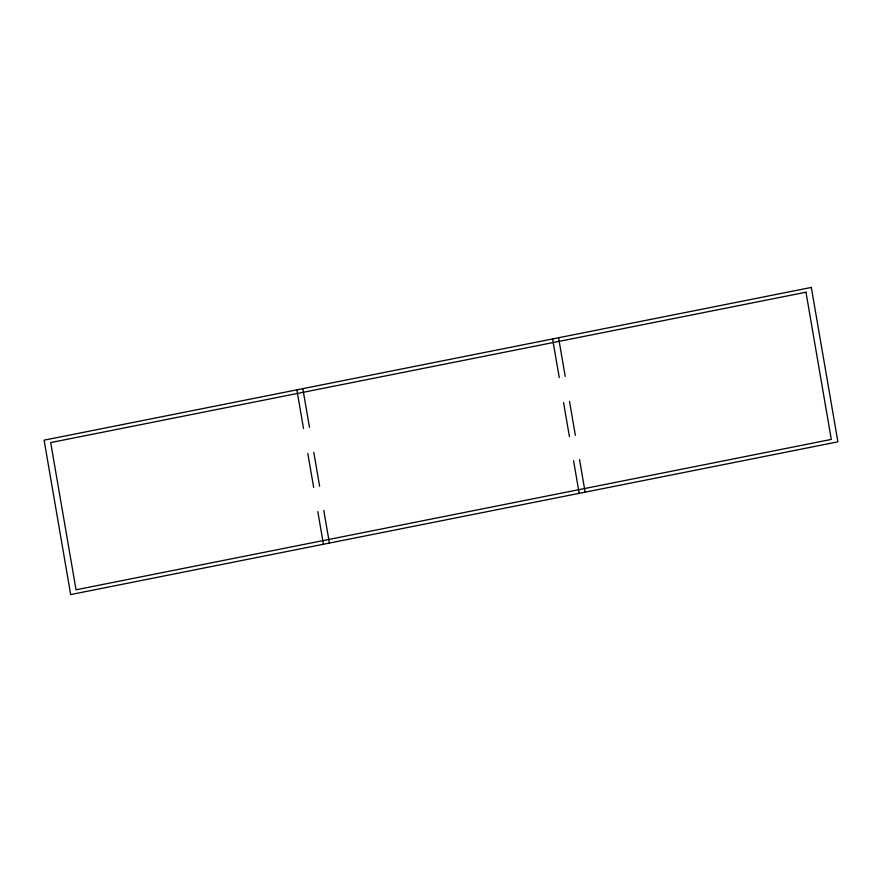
<?xml version="1.0" encoding="UTF-8"?>
<svg xmlns="http://www.w3.org/2000/svg" width="882" height="882" viewBox="0 0 882 882"><rect width="100%" height="100%" fill="white"/><g stroke="black" fill="none" stroke-linecap="round" stroke-linejoin="round"><path stroke-width="1.32" d="M558.56 337.751L565.219 376.416M569.507 401.354L575.362 435.344M579.529 459.522L585.141 492.156M552.595 338.931L559.254 377.606M563.543 402.534L569.397 436.535M573.565 460.713L579.176 493.336M302.824 388.664L309.483 427.329M313.772 452.268L319.626 486.258M323.793 510.435L329.405 543.069M296.859 389.844L303.518 428.52M307.807 453.447L313.661 487.448M317.818 511.626L323.44 544.249M811.319 287.433L44.1 440.162L70.681 594.567L837.9 441.838L811.319 287.433M805.972 292.218L50.693 442.577L76.028 589.782L831.307 439.423L805.972 292.218"/></g></svg>
